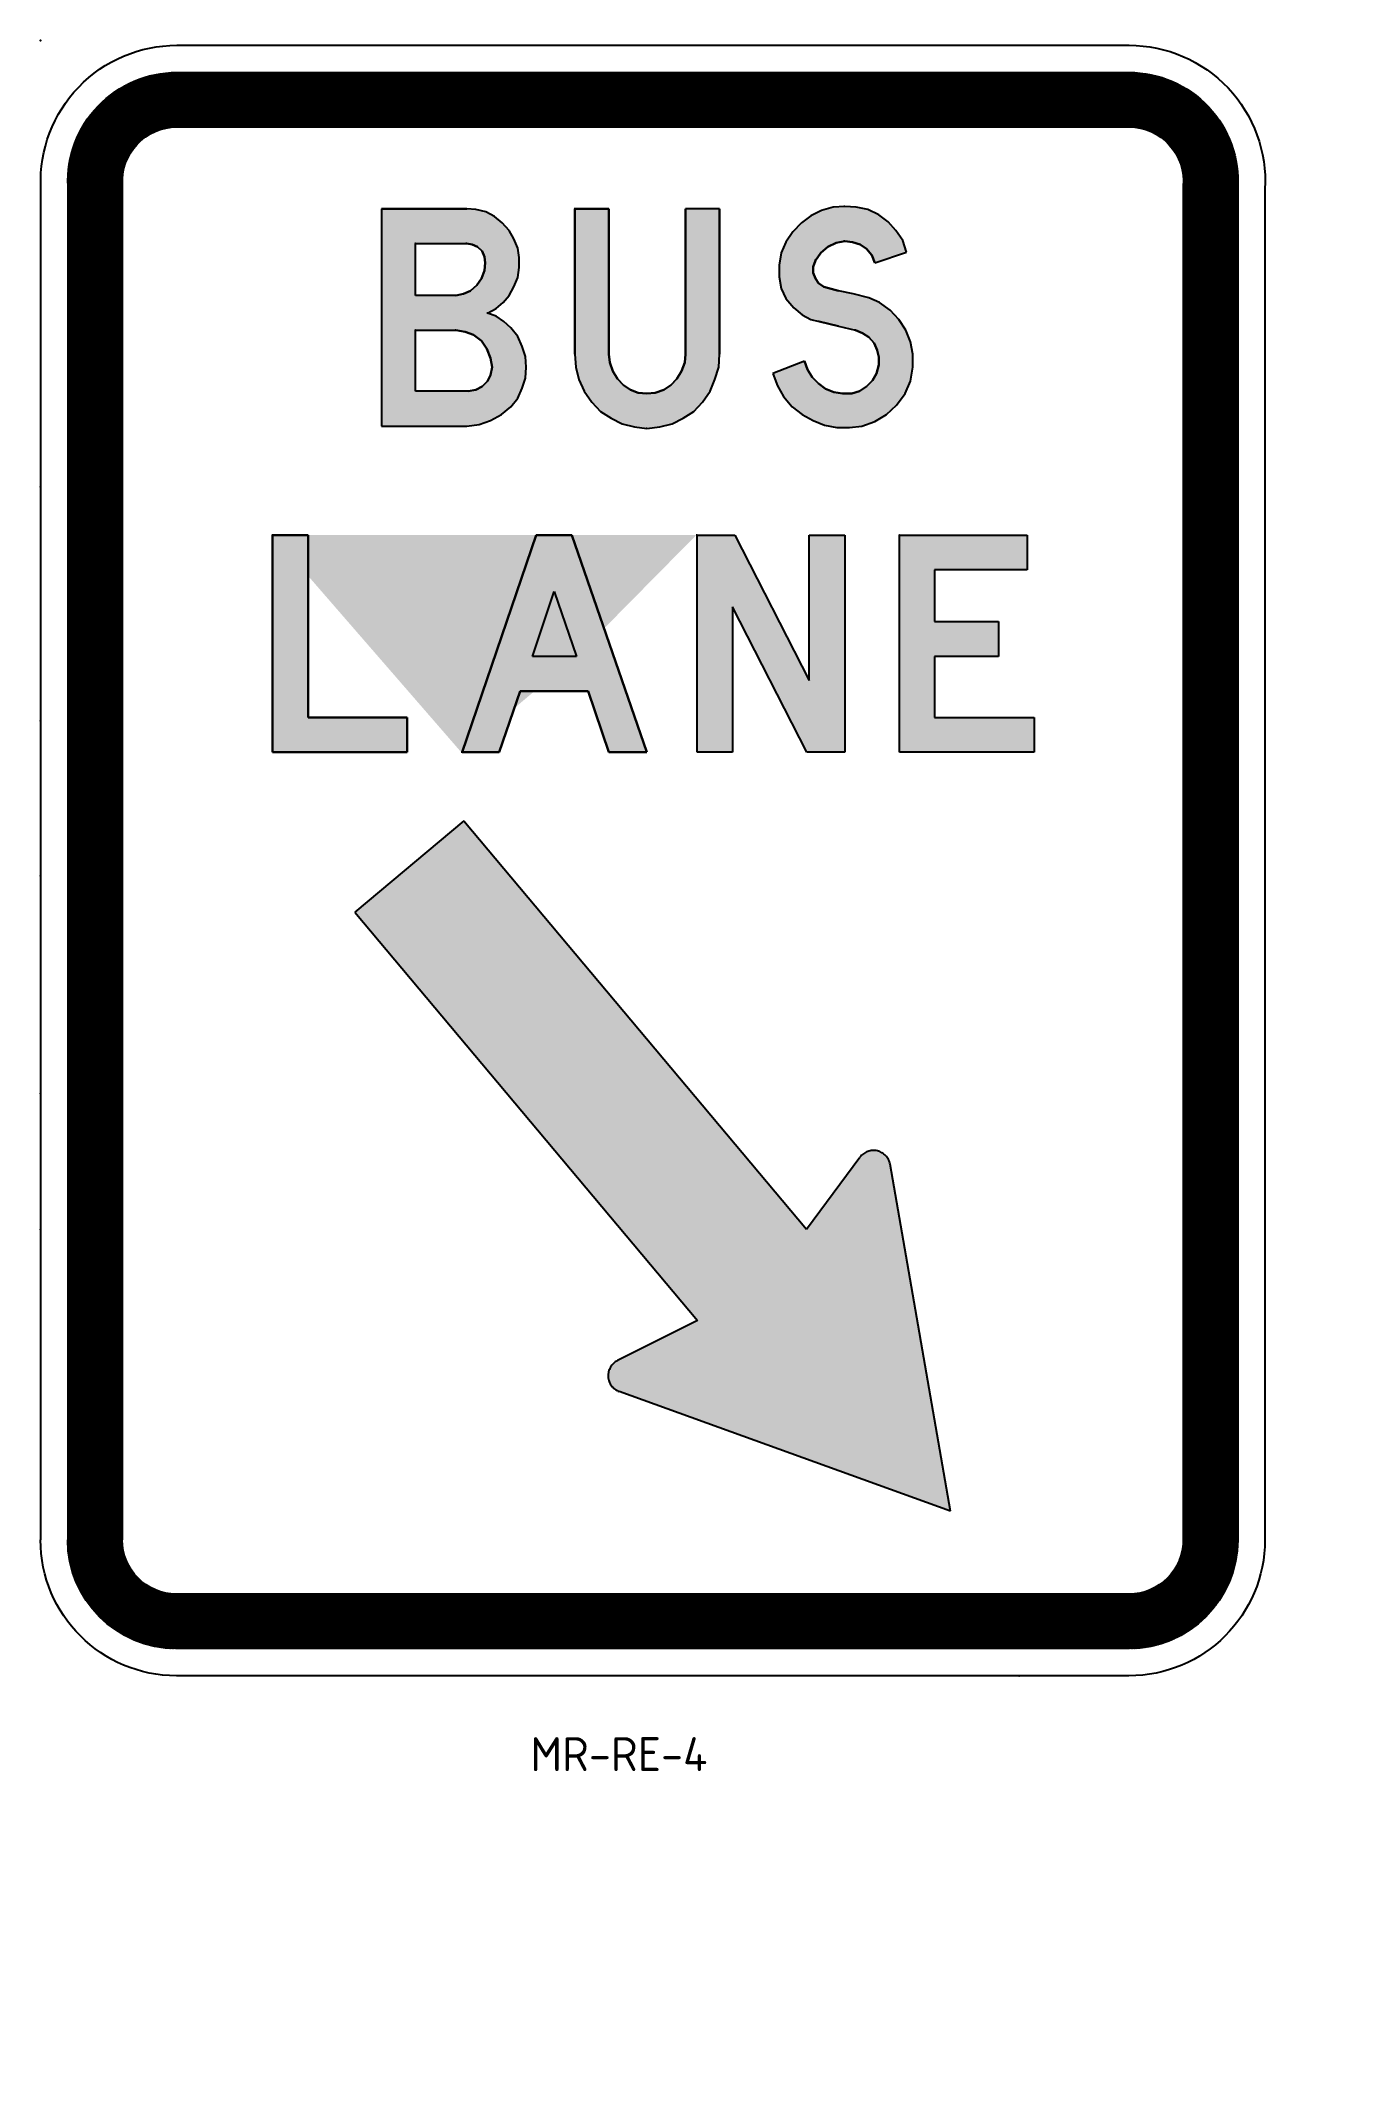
# Model space of a CAD drawing. Extents: x 195 to 291, y 103 to 251.
import ezdxf

# ---------------------------------------------------------------- set-up
doc = ezdxf.new("R2010")
doc.units = 0
doc.header["$MEASUREMENT"] = 0
doc.linetypes.add('CENTERX2', pattern=[101.60000000000001, 63.5, -12.7, 12.7, -12.7])
doc.layers.get('0').update_dxf_attribs({"linetype": 'CONTINUOUS'})
doc.layers.get('DEFPOINTS').update_dxf_attribs({"linetype": 'CONTINUOUS'})
for name, color, linetype in [('L25', 1, 'CONTINUOUS'), ('L35', 3, 'CONTINUOUS'), ('T25', 1, 'CONTINUOUS'), ('TBLK25', 1, 'CONTINUOUS')]:
    doc.layers.add(name, color=color, linetype=linetype)
doc.styles.add('ISO', font='iso3098b.shx')

msp = doc.modelspace()

# ---------------------------------------------------------------- hatches: boundary and pattern name
at = {"layer": 'L25', "linetype": 'CENTERX2'}
h = msp.add_hatch(dxfattribs=at)
h.set_pattern_fill('ANSI31', color=256, scale=0.01, style=0)
h.set_pattern_definition([(45, (48.02275036801984, 0), (-0.02245064030267288, 0.02245064030267288), [])])
edge = h.paths.add_edge_path()
edge.add_line((196.6808882123166, 141.1933934398265), (196.6808882123166, 240.6820826282636))
edge.add_arc((204.6728625340216, 241.0403373438057), 8.000000000000032, 90.00000000000023, 182.5666687587266, ccw=False)
edge.add_line((204.6728625340216, 249.0403373438057), (274.6728625340215, 249.0403373438057))
edge.add_arc((274.6728625340215, 241.0403373438057), 8, -3.706530345378326, 90, ccw=False)
edge.add_line((282.6561285872558, 240.5231689734685), (282.6561285872559, 141.1933934398265))
edge.add_arc((274.6561285872559, 141.1933934398265), 8, -90, 0, ccw=False)
edge.add_line((274.6561285872559, 133.1933934398265), (204.6561285872559, 133.1933934398265))
edge.add_arc((204.6561285872559, 141.1933934398265), 7.999999999999972, 180, 270, ccw=False)
edge.add_line((200.6808882123166, 141.1933934398265), (200.6808882123166, 240.7870765792806))
edge.add_arc((204.6728625340216, 241.0403373438057), 4.000000000000031, 90.0000000000004, 183.6301214046732, ccw=False)
edge.add_line((204.6728625340216, 245.0403373438057), (274.6728625340215, 245.0403373438058))
edge.add_arc((274.6728625340215, 241.0403373438058), 4, -5.24274032900621, 90, ccw=False)
edge.add_line((278.6561285872558, 240.6748355665853), (278.6561285872559, 141.1933934398265))
edge.add_arc((274.6561285872559, 141.1933934398265), 4, -90.0000000000008, 0, ccw=False)
edge.add_line((274.6561285872559, 137.1933934398265), (204.6561285872559, 137.1933934398265))
edge.add_arc((204.6561285872559, 141.1933934398265), 3.999999999999972, 180, 270, ccw=False)
msp.add_hatch(color=256, dxfattribs=at).paths.add_polyline_path([(214.3317934894613, 215.0426066826149), (211.7178158882151, 215.0426066826148), (211.7178158882151, 199.0746130750022), (221.605470292929, 199.0746130750022), (221.605470292929, 201.6317650762213), (214.3317934894613, 201.6317650762214)])
h = msp.add_hatch(color=256, dxfattribs=at)
h.paths.add_polyline_path([(233.7093230986994, 215.0426066826149), (231.0953454974532, 215.0426066826148), (225.6400878948524, 199.0746130750022), (228.3677166961529, 199.0746130750022), (229.9020078968843, 203.5638354771424), (234.9026606992683, 203.5638354771424), (236.4369518999997, 199.0746130750022), (239.2214063013272, 199.0746130750022)])
h.paths.add_polyline_path([(232.4023342980764, 210.8943378806372), (234.050276698862, 206.1209874783616), (233.9934510988349, 206.1209874783615), (230.8112174973178, 206.1209874783615)], flags=16)
h = msp.add_hatch(color=256, dxfattribs=at)
h.paths.add_polyline_path([(242.9150703030882, 199.0746130750022), (242.9150703030882, 215.0426066826149), (245.6995247044157, 215.0426066826149), (251.1547823070164, 204.3593938775217), (251.1547823070164, 215.0426066826149), (253.7687599082626, 215.0426066826149), (253.7687599082626, 199.0746130750022), (250.9843055069352, 199.0746130750022), (245.5290479043344, 209.7578258800954), (245.5290479043344, 199.0746130750022)])
edge = h.paths.add_edge_path()
edge.add_line((242.9150703030882, 215.0426066826149), (242.8582447030611, 215.0426066826149))
at = {"layer": 'TBLK25', "linetype": 'CENTERX2'}
h = msp.add_hatch(color=256, dxfattribs=at)
h.paths.add_polyline_path([(219.7302254920349, 223.0550162864347), (225.9810414950159, 223.0550162864348), (226.8902510954486, 223.168667486489), (227.7426350958547, 223.4527954866243), (228.538193496234, 223.907400286841), (229.220100696559, 224.4756562871119), (229.7315310968031, 225.1007378874101), (230.0724846969655, 225.8394706877621), (230.2997870970739, 226.5782034881145), (230.356612697101, 227.3737618884936), (230.299787097074, 228.1693202888731), (230.0724846969654, 228.9080530892256), (229.731531096803, 229.6467858895773), (229.2201006965595, 230.2718674898747), (228.7086702963152, 230.7264722900921), (228.1404142960446, 231.1242514902817), (227.5153326957465, 231.3515538903902), (228.1404142960443, 231.6925074905525), (228.6518446962881, 232.1471122907691), (229.106449496505, 232.6585426910132), (229.4474030966675, 233.283624291311), (229.731531096803, 233.9655314916362), (229.8451822968572, 234.7042642919886), (229.8451822968572, 235.4429970923404), (229.7315310968032, 236.1249042926655), (229.4474030966672, 236.8068114929908), (229.1064494965048, 237.431893093289), (228.5950190962611, 238.0001490935595), (228.0267630959898, 238.4547538937767), (227.4016814956924, 238.795707493939), (226.6629486953399, 238.9661842940204), (225.981041495014, 239.0230098940474), (225.9242158949879, 239.0230098940474), (219.7302254920349, 239.0230098940474)])
h.paths.add_polyline_path([(222.230551893227, 230.1013906897941), (225.1854830946355, 230.1013906897941), (225.8673902949609, 229.9877394897399), (226.4924718952589, 229.7604370896314), (227.0607278955296, 229.3058322894148), (227.4585070957195, 228.737576289144), (227.7426350958548, 228.0556690888187), (227.856286295909, 227.3737618884934), (227.7426350958548, 226.8055058882228), (227.5153326957464, 226.350901088006), (227.1175534955569, 225.9531218878165), (226.6629486953401, 225.725819487708), (226.0946926950692, 225.6121682876538), (222.230551893227, 225.6121682876538)], flags=16)
h.paths.add_polyline_path([(222.230551893227, 232.6585426910127), (222.230551893227, 236.4658578928283), (225.9810414950151, 236.4658578928283), (226.3788206952047, 236.4090322928012), (226.7765998953942, 236.2385554927199), (227.1175534955568, 235.8976018925573), (227.2880302956382, 235.4998226923678), (227.3448558956652, 235.0452178921511), (227.2880302956381, 234.4769618918801), (227.0607278955298, 233.9087058916093), (226.7197742953672, 233.3972754913653), (226.2651694951505, 232.9994962911757), (225.7537390949066, 232.7721938910674), (225.185483094636, 232.6585426910132)], flags=16)
for points in [[(236.4369518999998, 239.0230098940474), (233.9366254988077, 239.0230098940473), (233.9366254988078, 228.3397970889538), (233.9934510988348, 227.3737618884934), (234.2207534989431, 226.46455228806), (234.6185326991329, 225.6121682876539), (235.1867886994036, 224.8166098872744), (235.8118702997019, 224.1347026869492), (236.6074287000816, 223.6232722867055), (237.4029871004603, 223.2254930865161), (238.3121967008939, 222.9981906864076), (239.2214063013273, 222.8845394863535), (240.1874415017876, 222.9981906864077), (241.0966511022212, 223.2254930865159), (241.8922095026007, 223.6232722867058), (242.6877679029798, 224.1347026869495), (243.3128495032777, 224.8166098872745), (243.8811055035489, 225.612168287654), (244.2220591037114, 226.4645522880601), (244.5061871038468, 227.3737618884937), (244.5630127038739, 228.3397970889545), (244.5630127038738, 239.0230098940474), (242.0626863026818, 239.0230098940474), (242.0626863026818, 228.3397970889536), (242.0058607026548, 227.7147154886564), (241.7785583025462, 227.0896338883581), (241.4376047023839, 226.5213778880874), (240.982999902167, 226.0667730878705), (240.4715695019233, 225.725819487708), (239.8464879016252, 225.4985170875997), (239.2214063013278, 225.4416914875726), (238.5963247010293, 225.4985170875996), (238.0280687007586, 225.7258194877079), (237.5166383005143, 226.0667730878704), (237.062033500298, 226.5213778880872), (236.7210799001354, 227.0896338883581), (236.4937775000269, 227.7147154886564), (236.4369518999998, 228.3397970889546)], [(251.8366895073414, 233.5677522914466), (251.6093871072334, 233.9087058916089), (251.4389103071519, 234.3064850917987), (251.4389103071519, 234.7610898920154), (251.6093871072332, 235.2156946922323), (252.0071663074229, 235.7839506925033), (252.5185967076666, 236.2385554927199), (253.1436783079646, 236.5226834928555), (253.7687599082626, 236.6363346929095), (254.3370159085338, 236.5795090928824), (254.9052719088044, 236.4090322928012), (255.3598767090209, 236.0680786926387), (255.7576559092109, 235.6134738924219), (255.9849583093192, 235.045217892151), (258.3148079104299, 235.8407762925302), (258.0306799102945, 236.6931602929366), (257.5192495100505, 237.4318930932891), (256.9509935097798, 238.0569746935867), (256.2690863094546, 238.5684050938304), (255.473527909075, 238.9661842940204), (254.6211439086688, 239.1366610941016), (253.7687599082624, 239.1934866941286), (252.9163759078562, 239.1366610941016), (252.0639919074499, 238.9093586939931), (251.2684335070705, 238.5115794938035), (250.5865263067454, 238.0001490935597), (249.9614447064476, 237.3182418932346), (249.4500143062036, 236.5795090928824), (249.1090607060411, 235.7839506925033), (248.9385839059599, 234.8747410920698), (248.9385839059599, 234.0223570916633), (249.1090607060411, 233.1699730912569), (249.4500143062037, 232.4312402909046), (250.0182703064745, 231.7493330905795), (250.6433519067727, 231.2379026903357), (251.2684335070706, 230.8969490901733), (251.8935151073641, 230.726472290093), (253.3141551080437, 230.3855186899302), (254.5643183086419, 230.1013906897942), (255.0757487088855, 229.8740882896857), (255.5303535091025, 229.5899602895503), (255.928132709292, 229.1353554893337), (256.1554351094005, 228.6239250890897), (256.2690863094546, 228.1124946888458), (256.2690863094546, 227.5442386885748), (256.0986095093734, 226.919157088277), (255.8144815092379, 226.4077266880331), (255.3598767090211, 225.9531218878164), (254.8484463087772, 225.6121682876538), (254.2801903085064, 225.4416914875726), (254.2233647084794, 225.4416914875726), (253.5982831081811, 225.4416914875726), (252.9732015078837, 225.5553426876268), (252.3481199075854, 225.7826450877351), (251.8366895073415, 226.1804242879246), (251.3820847071249, 226.6350290881413), (251.0411311069622, 227.2032850884125), (250.8138287068539, 227.8283666887104), (248.4839791057431, 226.9191570882769), (248.8249327059055, 226.009947487844), (249.2795375061221, 225.2143890874647), (249.9046191064207, 224.4756562871116), (250.6433519067728, 223.907400286841), (251.4389103071524, 223.4527954866241), (252.2912943075583, 223.1118418864618), (253.200503907992, 222.9413650863806), (254.1097135084249, 222.9413650863805), (255.0189231088586, 223.0550162864348), (255.9849583093192, 223.3959698865974), (256.8373423097256, 223.9074002868411), (257.5760751100778, 224.5893074871662), (258.2011567103758, 225.4416914875727), (258.5989359105653, 226.350901088006), (258.7694127106466, 227.3737618884936), (258.7694127106466, 228.3397970889544), (258.5989359105654, 229.2490066893877), (258.2579823104031, 230.101390689794), (257.746551910159, 230.8969490901732), (257.1214703098611, 231.5788562904984), (256.3259119094819, 232.1471122907694), (255.5303535091028, 232.4880658909318), (254.3938415085609, 232.772193891067), (253.3141551080454, 232.9994962911762), (252.2344687075313, 233.2836242913112)]]:
    msp.add_hatch(color=256, dxfattribs=at).paths.add_polyline_path(points)
h = msp.add_hatch(color=256, dxfattribs=at)
h.paths.add_polyline_path([(257.8033775101861, 199.0746130750022), (257.8033775101861, 215.0426066826149), (267.1796015146562, 215.0426066826149), (267.1796015146562, 212.4854546813958), (260.3605295114052, 212.4854546813958), (260.3605295114052, 208.6781394795807), (265.0770543136538, 208.6781394795807), (265.0770543136538, 206.1209874783615), (260.3605295114052, 206.1209874783615), (260.3605295114052, 201.6317650762213), (267.6910319149, 201.6317650762213), (267.6910319149, 199.0746130750022)])
h.paths.add_polyline_path([(242.9150703030882, 199.0746130750022), (242.9150703030882, 215.0426066826149), (245.6995247044157, 215.0426066826149), (251.1547823070164, 204.3593938775217), (251.1547823070164, 215.0426066826149), (253.7687599082626, 215.0426066826149), (253.7687599082626, 199.0746130750022), (250.9843055069352, 199.0746130750022), (245.5290479043344, 209.7578258800954), (245.5290479043344, 199.0746130750022)])
h.paths.add_polyline_path([(232.4023342980763, 210.8943378806372), (234.0502766988619, 206.1209874783615), (230.8112174973178, 206.1209874783615)], flags=17)
h.paths.add_polyline_path([(228.3677166961528, 199.0746130750022), (225.6400878948525, 199.0746130750022), (231.0953454974532, 215.0426066826149), (233.7093230986994, 215.0426066826149), (239.2214063013272, 199.0746130750022), (236.4369518999998, 199.0746130750022), (234.9026606992683, 203.5638354771424), (229.9020078968843, 203.5638354771424)])
h.paths.add_polyline_path([(211.7178158882151, 199.0746130750022), (211.7178158882151, 215.0426066826149), (214.3317934894613, 215.0426066826149), (214.3317934894613, 201.6317650762213), (221.605470292929, 201.6317650762213), (221.605470292929, 199.0746130750022)])
h.paths.add_polyline_path([(211.7178158882151, 199.0746130750022), (211.7178158882151, 215.0426066826149), (214.3317934894613, 215.0426066826149), (214.3317934894613, 201.6317650762213), (221.605470292929, 201.6317650762213), (221.605470292929, 199.0746130750022)], flags=16)
h.paths.add_polyline_path([(211.7178158882151, 199.0746130750022), (211.7178158882151, 215.0426066826149), (214.3317934894613, 215.0426066826149), (214.3317934894613, 201.6317650762213), (221.605470292929, 201.6317650762213), (221.605470292929, 199.0746130750022)], flags=0)
edge = h.paths.add_edge_path()
edge.add_line((257.8033775101861, 215.0426066826149), (257.746551910159, 215.0426066826149))
edge.add_line((242.9150703030882, 215.0426066826149), (242.8582447030611, 215.0426066826149))
edge.add_line((234.0502766988619, 206.1209874783615), (233.9934510988349, 206.1209874783615))
edge.add_line((225.6400878948525, 199.0746130750022), (225.5832622948254, 199.0746130750022))
edge.add_line((211.7178158882151, 215.0426066826149), (211.660990288188, 215.0426066826149))
h.paths.add_polyline_path([(236.7933882123166, 115.2273591883213), (242.5683882123166, 115.2273591883213), (242.5683882123166, 111.4773591883213), (236.7933882123166, 111.4773591883213)], flags=9)
h = msp.add_hatch(color=256, dxfattribs=at)
edge = h.paths.add_edge_path()
edge.add_arc((255.8818037667431, 168.5745545467346), 1.2375, 9.881502570291179, 143.4310017378323)
edge.add_line((254.887918060748, 169.3118451633969), (250.9629990830038, 164.0209588005294))
edge.add_line((250.9629990830038, 164.0209588005294), (225.7737738443133, 194.0403373438057))
edge.add_line((225.7737738443133, 194.0403373438057), (217.768606232773, 187.3232106134882))
edge.add_line((217.768606232773, 187.3232106134882), (242.9578314714635, 157.303832070212))
edge.add_line((242.9578314714635, 157.303832070212), (237.0657677423216, 154.3572997866009))
edge.add_arc((237.6192697678965, 153.2504837415038), 1.2375, 116.5689439964689, 250.1184431640101)
edge.add_line((237.1984246542191, 152.0867416565495), (261.5436509417387, 143.2827552261055))
edge.add_line((261.5436509417387, 143.2827552261055), (257.1009451827211, 168.7869232305076))
h.paths.add_polyline_path([(236.400560823489, 106.3526078163631), (241.6502606476971, 106.2964673166404), (241.6101602907523, 102.5466817279203), (236.3604604665442, 102.602822227643)], flags=9)

# ---------------------------------------------------------------- linework, layer by layer
at = {"color": 1}
for p, q in [((219.7302254920349, 239.0230098940474), (225.981041495015, 239.0230098940474)), ((219.7302254920349, 239.0230098940474), (219.7302254920349, 223.0550162864347)), ((225.981041495015, 239.0230098940474), (225.9242158949879, 239.0230098940474)), ((225.981041495015, 239.0230098940474), (225.9242158949879, 239.0230098940474)), ((226.6629486953401, 238.9661842940203), (225.981041495015, 239.0230098940474)), ((227.4016814956923, 238.795707493939), (226.6629486953401, 238.9661842940203)), ((228.0267630959903, 238.4547538937765), (227.4016814956923, 238.795707493939)), ((228.5950190962612, 238.0001490935597), (228.0267630959903, 238.4547538937765)), ((233.9366254988078, 239.0230098940474), (233.8797998987807, 239.0230098940474)), ((233.9366254988078, 239.0230098940474), (236.4369518999998, 239.0230098940474)), ((233.9366254988078, 228.3397970889542), (233.9366254988078, 239.0230098940474)), ((236.4369518999998, 239.0230098940474), (236.4369518999998, 228.3397970889542)), ((242.0626863026818, 228.3397970889542), (242.0626863026818, 239.0230098940474)), ((244.5630127038738, 239.0230098940474), (244.5630127038738, 228.3397970889542)), ((251.2684335070706, 238.5115794938036), (250.5865263067455, 238.0001490935597)), ((252.0639919074499, 238.9093586939932), (251.2684335070706, 238.5115794938036)), ((252.9163759078563, 239.1366610941016), (252.0639919074499, 238.9093586939932)), ((253.7687599082626, 239.1934866941287), (252.9163759078563, 239.1366610941016)), ((253.7687599082626, 239.1934866941287), (253.7119343082355, 239.1934866941287)), ((254.621143908669, 239.1366610941016), (253.7687599082626, 239.1934866941287)), ((255.4735279090754, 238.9661842940203), (254.621143908669, 239.1366610941016)), ((256.2690863094546, 238.5684050938306), (255.4735279090754, 238.9661842940203)), ((256.9509935097797, 238.0569746935868), (256.2690863094546, 238.5684050938306)), ((229.106449496505, 237.4318930932888), (228.5950190962612, 238.0001490935597)), ((229.106449496505, 237.4318930932888), (229.0496238964779, 237.4318930932888)), ((229.4474030966676, 236.8068114929908), (229.106449496505, 237.4318930932888)), ((229.731531096803, 236.1249042926657), (229.4474030966676, 236.8068114929908)), ((249.9614447064475, 237.3182418932346), (249.4500143062037, 236.5795090928825)), ((250.5865263067455, 238.0001490935597), (249.9614447064475, 237.3182418932346)), ((257.5192495100507, 237.4318930932888), (256.9509935097797, 238.0569746935868)), ((258.0306799102945, 236.6931602929367), (257.5192495100507, 237.4318930932888)), ((258.3148079104299, 235.8407762925303), (258.0306799102945, 236.6931602929367)), ((222.230551893227, 236.4658578928283), (222.1737262931999, 236.4658578928283)), ((222.230551893227, 236.4658578928283), (225.981041495015, 236.4658578928283)), ((222.230551893227, 232.6585426910132), (222.230551893227, 236.4658578928283)), ((225.981041495015, 236.4658578928283), (225.9242158949879, 236.4658578928283)), ((225.981041495015, 236.4658578928283), (225.9242158949879, 236.4658578928283)), ((226.3788206952046, 236.4090322928012), (225.981041495015, 236.4658578928283)), ((226.7765998953943, 236.2385554927199), (226.3788206952046, 236.4090322928012)), ((227.1175534955568, 235.8976018925574), (226.7765998953943, 236.2385554927199)), ((227.2880302956381, 235.4998226923677), (227.1175534955568, 235.8976018925574)), ((227.3448558956652, 235.045217892151), (227.2880302956381, 235.4998226923677)), ((229.8451822968572, 235.4429970923406), (229.731531096803, 236.1249042926657)), ((229.8451822968572, 234.7042642919885), (229.8451822968572, 235.4429970923406)), ((249.1090607060411, 235.7839506925032), (248.9385839059599, 234.8747410920697)), ((249.4500143062037, 236.5795090928825), (249.1090607060411, 235.7839506925032)), ((251.6093871072331, 235.2156946922323), (251.4389103071519, 234.7610898920155)), ((251.6093871072331, 235.2156946922323), (251.5525615072061, 235.2156946922323)), ((252.0071663074228, 235.7839506925032), (251.6093871072331, 235.2156946922323)), ((252.5185967076666, 236.2385554927199), (252.0071663074228, 235.7839506925032)), ((253.1436783079646, 236.5226834928554), (252.5185967076666, 236.2385554927199)), ((253.7687599082626, 236.6363346929095), (253.1436783079646, 236.5226834928554)), ((253.7687599082626, 236.6363346929095), (253.7119343082355, 236.6363346929095)), ((254.3370159085335, 236.5795090928825), (253.7687599082626, 236.6363346929095)), ((254.9052719088045, 236.4090322928012), (254.3370159085335, 236.5795090928825)), ((255.3598767090212, 236.0680786926386), (254.9052719088045, 236.4090322928012)), ((255.7576559092108, 235.6134738924219), (255.3598767090212, 236.0680786926386)), ((255.9849583093192, 235.045217892151), (255.7576559092108, 235.6134738924219)), ((255.9849583093192, 235.045217892151), (258.3148079104299, 235.8407762925303)), ((226.7197742953672, 233.3972754913653), (227.0607278955297, 233.9087058916092)), ((227.0607278955297, 233.9087058916092), (227.2880302956381, 234.4769618918801)), ((227.2880302956381, 234.4769618918801), (227.3448558956652, 235.045217892151)), ((227.3448558956652, 235.045217892151), (227.2880302956381, 235.045217892151)), ((229.4474030966676, 233.2836242913112), (229.731531096803, 233.9655314916363)), ((229.731531096803, 233.9655314916363), (229.8451822968572, 234.7042642919885)), ((248.9385839059599, 234.8747410920697), (248.9385839059599, 234.0223570916634)), ((248.9385839059599, 234.0223570916634), (249.1090607060411, 233.169973091257)), ((251.4389103071519, 234.7610898920155), (251.4389103071519, 234.3064850917988)), ((251.4389103071519, 234.3064850917988), (251.6093871072331, 233.9087058916092)), ((251.6093871072331, 233.9087058916092), (251.8366895073415, 233.5677522914466)), ((225.1854830946357, 232.6585426910132), (222.230551893227, 232.6585426910132)), ((225.1854830946357, 232.6585426910132), (225.7537390949066, 232.7721938910674)), ((225.7537390949066, 232.7721938910674), (226.2651694951505, 232.9994962911757)), ((226.2651694951505, 232.9994962911757), (226.7197742953672, 233.3972754913653)), ((228.6518446962883, 232.1471122907693), (229.106449496505, 232.6585426910132)), ((229.106449496505, 232.6585426910132), (229.0496238964779, 232.6585426910132)), ((229.106449496505, 232.6585426910132), (229.4474030966676, 233.2836242913112)), ((249.1090607060411, 233.169973091257), (249.4500143062037, 232.4312402909048)), ((249.4500143062037, 232.4312402909048), (250.0182703064746, 231.7493330905797)), ((251.8366895073415, 233.5677522914466), (252.2344687075312, 233.2836242913112)), ((252.2344687075312, 233.2836242913112), (252.1776431075041, 233.2836242913112)), ((252.2344687075312, 233.2836242913112), (253.3141551080459, 232.9994962911757)), ((253.3141551080459, 232.9994962911757), (253.2573295080188, 232.9994962911757)), ((253.3141551080459, 232.9994962911757), (253.2573295080188, 232.9994962911757)), ((254.3938415085606, 232.7721938910674), (253.3141551080459, 232.9994962911757)), ((255.5303535091024, 232.4880658909319), (254.3938415085606, 232.7721938910674)), ((256.3259119094818, 232.1471122907693), (255.5303535091024, 232.4880658909319)), ((227.5153326957465, 231.3515538903901), (227.4585070957194, 231.3515538903901)), ((227.5153326957465, 231.3515538903901), (228.1404142960445, 231.6925074905526)), ((228.1404142960445, 231.1242514902817), (227.5153326957465, 231.3515538903901)), ((228.1404142960445, 231.6925074905526), (228.6518446962883, 232.1471122907693)), ((228.7086702963154, 230.7264722900921), (228.1404142960445, 231.1242514902817)), ((229.2201006965592, 230.2718674898753), (228.7086702963154, 230.7264722900921)), ((250.0182703064746, 231.7493330905797), (250.6433519067726, 231.2379026903359)), ((250.6433519067726, 231.2379026903359), (251.2684335070706, 230.8969490901733)), ((251.2684335070706, 230.8969490901733), (251.8935151073686, 230.7264722900921)), ((251.8935151073686, 230.7264722900921), (251.8366895073415, 230.7264722900921)), ((251.8935151073686, 230.7264722900921), (251.8366895073415, 230.7264722900921)), ((253.3141551080459, 230.3855186899295), (251.8935151073686, 230.7264722900921)), ((257.121470309861, 231.5788562904984), (256.3259119094818, 232.1471122907693)), ((257.746551910159, 230.8969490901733), (257.121470309861, 231.5788562904984)), ((258.2579823104028, 230.1013906897941), (257.746551910159, 230.8969490901733)), ((222.230551893227, 230.1013906897941), (222.1737262931999, 230.1013906897941)), ((222.230551893227, 230.1013906897941), (225.1854830946357, 230.1013906897941)), ((222.230551893227, 225.6121682876538), (222.230551893227, 230.1013906897941)), ((225.1854830946357, 230.1013906897941), (225.1286574946086, 230.1013906897941)), ((225.1854830946357, 230.1013906897941), (225.1286574946086, 230.1013906897941)), ((225.8673902949608, 229.9877394897399), (225.1854830946357, 230.1013906897941)), ((226.4924718952588, 229.7604370896315), (225.8673902949608, 229.9877394897399)), ((227.0607278955297, 229.3058322894148), (226.4924718952588, 229.7604370896315)), ((227.4585070957194, 228.7375762891439), (227.0607278955297, 229.3058322894148)), ((229.731531096803, 229.6467858895773), (229.2201006965592, 230.2718674898753)), ((230.0724846969656, 228.9080530892251), (229.731531096803, 229.6467858895773)), ((253.3141551080459, 230.3855186899295), (254.5643183086419, 230.1013906897941)), ((254.5643183086419, 230.1013906897941), (254.5074927086148, 230.1013906897941)), ((254.5643183086419, 230.1013906897941), (254.5074927086148, 230.1013906897941)), ((255.0757487088857, 229.8740882896857), (254.5643183086419, 230.1013906897941)), ((255.5303535091024, 229.5899602895502), (255.0757487088857, 229.8740882896857)), ((255.9281327092921, 229.1353554893335), (255.5303535091024, 229.5899602895502)), ((258.5989359105654, 229.2490066893877), (258.2579823104028, 230.1013906897941)), ((258.7694127106466, 228.3397970889542), (258.5989359105654, 229.2490066893877)), ((227.7426350958548, 228.0556690888188), (227.4585070957194, 228.7375762891439)), ((227.856286295909, 227.3737618884937), (227.7426350958548, 228.0556690888188)), ((230.2997870970739, 228.169320288873), (230.0724846969656, 228.9080530892251)), ((230.356612697101, 227.3737618884937), (230.2997870970739, 228.169320288873)), ((233.9366254988078, 228.3397970889542), (233.9934510988349, 227.3737618884937)), ((236.4369518999998, 228.3397970889542), (236.4937775000269, 227.7147154886562)), ((242.0058607026547, 227.7147154886562), (242.0626863026818, 228.3397970889542)), ((244.5630127038738, 228.3397970889542), (244.5061871038467, 228.3397970889542)), ((244.5061871038467, 227.3737618884937), (244.5630127038738, 228.3397970889542)), ((244.5630127038738, 228.3397970889542), (244.5061871038467, 228.3397970889542)), ((250.8138287068539, 227.8283666887104), (248.4839791057431, 226.919157088277)), ((250.8138287068539, 227.8283666887104), (251.0411311069622, 227.2032850884124)), ((256.1554351094005, 228.6239250890897), (255.9281327092921, 229.1353554893335)), ((256.2690863094546, 228.1124946888459), (256.1554351094005, 228.6239250890897)), ((256.2690863094546, 227.5442386885749), (256.2690863094546, 228.1124946888459)), ((258.7694127106466, 227.3737618884937), (258.7694127106466, 228.3397970889542)), ((227.1175534955568, 225.9531218878164), (227.5153326957465, 226.350901088006)), ((227.5153326957465, 226.350901088006), (227.7426350958548, 226.8055058882228)), ((227.7426350958548, 226.8055058882228), (227.856286295909, 227.3737618884937)), ((227.856286295909, 227.3737618884937), (227.7994606958819, 227.3737618884937)), ((230.0724846969656, 225.8394706877622), (230.2997870970739, 226.5782034881144)), ((230.2997870970739, 226.5782034881144), (230.356612697101, 227.3737618884937)), ((233.9934510988349, 227.3737618884937), (234.2207534989432, 226.4645522880602)), ((234.2207534989432, 226.4645522880602), (234.6185326991329, 225.6121682876538)), ((236.4937775000269, 227.7147154886562), (236.7210799001352, 227.0896338883582)), ((236.7210799001352, 227.0896338883582), (237.0620335002978, 226.5213778880873)), ((237.0620335002978, 226.5213778880873), (237.5166383005145, 226.0667730878706)), ((240.9829999021671, 226.0667730878706), (241.4376047023838, 226.5213778880873)), ((241.4376047023838, 226.5213778880873), (241.7785583025464, 227.0896338883582)), ((241.7785583025464, 227.0896338883582), (242.0058607026547, 227.7147154886562)), ((243.8811055035487, 225.6121682876538), (244.2220591037113, 226.4645522880602)), ((244.2220591037113, 226.4645522880602), (244.5061871038467, 227.3737618884937)), ((248.4839791057431, 226.919157088277), (248.8249327059057, 226.0099474878435)), ((251.0411311069622, 227.2032850884124), (251.3820847071248, 226.6350290881415)), ((251.3820847071248, 226.6350290881415), (251.8366895073415, 226.1804242879248)), ((255.3598767090212, 225.9531218878164), (255.8144815092379, 226.4077266880331)), ((255.8144815092379, 226.4077266880331), (256.0986095093734, 226.919157088277)), ((256.0986095093734, 226.919157088277), (256.2690863094546, 227.5442386885749)), ((256.2690863094546, 227.5442386885749), (256.2122607094275, 227.5442386885749)), ((258.2011567103758, 225.4416914875726), (258.5989359105654, 226.350901088006)), ((258.5989359105654, 226.350901088006), (258.7694127106466, 227.3737618884937)), ((226.0946926950692, 225.6121682876538), (222.230551893227, 225.6121682876538)), ((226.0946926950692, 225.6121682876538), (226.6629486953401, 225.725819487708)), ((226.6629486953401, 225.725819487708), (227.1175534955568, 225.9531218878164)), ((229.2201006965592, 224.475656287112), (229.731531096803, 225.10073788741)), ((229.731531096803, 225.10073788741), (230.0724846969656, 225.8394706877622)), ((234.6185326991329, 225.6121682876538), (235.1867886994038, 224.8166098872746)), ((235.1867886994038, 224.8166098872746), (235.8118702997018, 224.1347026869495)), ((237.5166383005145, 226.0667730878706), (238.0280687007584, 225.725819487708)), ((238.0280687007584, 225.725819487708), (238.5963247010293, 225.4985170875997)), ((238.5963247010293, 225.4985170875997), (239.2214063013272, 225.4416914875726)), ((239.2214063013272, 225.4416914875726), (239.8464879016253, 225.4985170875997)), ((239.8464879016253, 225.4985170875997), (240.4715695019233, 225.725819487708)), ((240.4715695019233, 225.725819487708), (240.9829999021671, 226.0667730878706)), ((242.6877679029798, 224.1347026869495), (243.3128495032778, 224.8166098872746)), ((243.3128495032778, 224.8166098872746), (243.8811055035487, 225.6121682876538)), ((248.8249327059057, 226.0099474878435), (249.2795375061224, 225.2143890874642)), ((249.2795375061224, 225.2143890874642), (249.9046191064204, 224.475656287112)), ((251.8366895073415, 226.1804242879248), (252.3481199075853, 225.7826450877351)), ((252.3481199075853, 225.7826450877351), (252.9732015078833, 225.5553426876268)), ((252.9732015078833, 225.5553426876268), (253.5982831081814, 225.4416914875726)), ((253.5982831081814, 225.4416914875726), (254.2801903085065, 225.4416914875726)), ((254.2801903085065, 225.4416914875726), (254.2233647084794, 225.4416914875726)), ((254.2801903085065, 225.4416914875726), (254.8484463087773, 225.6121682876538)), ((254.8484463087773, 225.6121682876538), (255.3598767090212, 225.9531218878164)), ((257.5760751100777, 224.5893074871662), (258.2011567103758, 225.4416914875726)), ((226.8902510954485, 223.1686674864889), (227.7426350958548, 223.4527954866244)), ((227.7426350958548, 223.4527954866244), (228.5381934962341, 223.9074002868411)), ((228.5381934962341, 223.9074002868411), (229.2201006965592, 224.475656287112)), ((235.8118702997018, 224.1347026869495), (236.6074287000811, 223.6232722867057)), ((236.6074287000811, 223.6232722867057), (237.4029871004603, 223.225493086516)), ((241.0966511022213, 223.225493086516), (241.8922095026006, 223.6232722867057)), ((241.8922095026006, 223.6232722867057), (242.6877679029798, 224.1347026869495)), ((249.9046191064204, 224.475656287112), (250.6433519067726, 223.9074002868411)), ((250.6433519067726, 223.9074002868411), (251.4389103071519, 223.4527954866244)), ((251.4389103071519, 223.4527954866244), (252.2912943075582, 223.1118418864618)), ((255.0189231088586, 223.0550162864347), (255.9849583093192, 223.3959698865973)), ((255.9849583093192, 223.3959698865973), (256.8373423097256, 223.9074002868411)), ((256.8373423097256, 223.9074002868411), (257.5760751100777, 224.5893074871662)), ((219.7302254920349, 223.0550162864347), (225.981041495015, 223.0550162864347)), ((225.981041495015, 223.0550162864347), (226.8902510954485, 223.1686674864889)), ((237.4029871004603, 223.225493086516), (238.3121967008938, 222.9981906864077)), ((238.3121967008938, 222.9981906864077), (239.2214063013272, 222.8845394863535)), ((239.2214063013272, 222.8845394863535), (239.1645807013002, 222.8845394863535)), ((239.2214063013272, 222.8845394863535), (240.1874415017878, 222.9981906864077)), ((240.1874415017878, 222.9981906864077), (241.0966511022213, 223.225493086516)), ((252.2912943075582, 223.1118418864618), (253.2005039079917, 222.9413650863806)), ((253.2005039079917, 222.9413650863806), (254.1097135084252, 222.9413650863806)), ((254.1097135084252, 222.9413650863806), (255.0189231088586, 223.0550162864347)), ((211.7178158882151, 215.0426066826149), (211.660990288188, 215.0426066826149)), ((211.7178158882151, 215.0426066826149), (214.3317934894613, 215.0426066826149)), ((211.7178158882151, 199.0746130750022), (211.7178158882151, 215.0426066826149)), ((214.3317934894613, 215.0426066826149), (214.3317934894613, 201.6317650762213)), ((225.6400878948525, 199.0746130750022), (231.0953454974532, 215.0426066826149)), ((231.0953454974532, 215.0426066826149), (233.7093230986994, 215.0426066826149)), ((233.7093230986994, 215.0426066826149), (239.2214063013272, 199.0746130750022)), ((242.9150703030882, 215.0426066826149), (242.8582447030611, 215.0426066826149)), ((242.9150703030882, 215.0426066826149), (245.6995247044157, 215.0426066826149)), ((242.9150703030882, 199.0746130750022), (242.9150703030882, 215.0426066826149)), ((245.6995247044157, 215.0426066826149), (251.1547823070164, 204.3593938775217)), ((251.1547823070164, 204.3593938775217), (251.1547823070164, 215.0426066826149)), ((251.1547823070164, 215.0426066826149), (253.7687599082626, 215.0426066826149)), ((253.7687599082626, 215.0426066826149), (253.7687599082626, 199.0746130750022)), ((257.8033775101861, 215.0426066826149), (257.746551910159, 215.0426066826149)), ((257.8033775101861, 215.0426066826149), (267.1796015146562, 215.0426066826149)), ((257.8033775101861, 199.0746130750022), (257.8033775101861, 215.0426066826149)), ((267.1796015146562, 215.0426066826149), (267.1796015146562, 212.4854546813958)), ((267.1796015146562, 212.4854546813958), (260.3605295114052, 212.4854546813958)), ((260.3605295114052, 212.4854546813958), (260.3605295114052, 208.6781394795807)), ((230.8112174973178, 206.1209874783615), (232.4023342980763, 210.8943378806372)), ((232.4023342980763, 210.8943378806372), (234.0502766988619, 206.1209874783615)), ((250.9843055069352, 199.0746130750022), (245.5290479043344, 209.7578258800954)), ((245.5290479043344, 209.7578258800954), (245.5290479043344, 199.0746130750022)), ((260.3605295114052, 208.6781394795807), (265.0770543136538, 208.6781394795807)), ((265.0770543136538, 208.6781394795807), (265.0770543136538, 206.1209874783615)), ((234.0502766988619, 206.1209874783615), (230.8112174973178, 206.1209874783615)), ((234.0502766988619, 206.1209874783615), (233.9934510988349, 206.1209874783615)), ((265.0770543136538, 206.1209874783615), (260.3605295114052, 206.1209874783615)), ((260.3605295114052, 206.1209874783615), (260.3605295114052, 201.6317650762213)), ((229.9020078968843, 203.5638354771424), (228.3677166961528, 199.0746130750022)), ((234.9026606992683, 203.5638354771424), (229.9020078968843, 203.5638354771424)), ((236.4369518999998, 199.0746130750022), (234.9026606992683, 203.5638354771424)), ((214.3317934894613, 201.6317650762213), (221.605470292929, 201.6317650762213)), ((221.605470292929, 201.6317650762213), (221.605470292929, 199.0746130750022)), ((260.3605295114052, 201.6317650762213), (267.6910319149, 201.6317650762213)), ((267.6910319149, 201.6317650762213), (267.6910319149, 199.0746130750022)), ((221.605470292929, 199.0746130750022), (211.7178158882151, 199.0746130750022)), ((225.6400878948525, 199.0746130750022), (225.5832622948254, 199.0746130750022)), ((228.3677166961528, 199.0746130750022), (225.6400878948525, 199.0746130750022)), ((239.2214063013272, 199.0746130750022), (236.4369518999998, 199.0746130750022)), ((245.5290479043344, 199.0746130750022), (242.9150703030882, 199.0746130750022)), ((253.7687599082626, 199.0746130750022), (250.9843055069352, 199.0746130750022)), ((267.6910319149, 199.0746130750022), (257.8033775101861, 199.0746130750022))]:
    msp.add_line(p, q, dxfattribs=at)
at = {"layer": 'DEFPOINTS', "color": 0, "linetype": 'ByBlock'}
for p in [(194.6561285872559, 251.3933934398265), (291.1662469635821, 143.1933934398265), (291.1662469635821, 131.1933934398265)]:
    msp.add_point(p, dxfattribs=at)
at = {"layer": 'L25', "linetype": 'CENTERX2'}
for points in [[(214.3317934894613, 215.0426066826149), (211.7178158882151, 215.0426066826148), (211.7178158882151, 199.0746130750022), (221.605470292929, 199.0746130750022), (221.605470292929, 201.6317650762213), (214.3317934894613, 201.6317650762214)], [(233.7093230986994, 215.0426066826149), (231.0953454974532, 215.0426066826148), (225.6400878948524, 199.0746130750022), (228.3677166961529, 199.0746130750022), (229.9020078968843, 203.5638354771424), (234.9026606992683, 203.5638354771424), (236.4369518999997, 199.0746130750022), (239.2214063013272, 199.0746130750022)], [(232.4023342980764, 210.8943378806372), (234.050276698862, 206.1209874783616), (233.9934510988349, 206.1209874783615), (230.8112174973178, 206.1209874783615)]]:
    msp.add_lwpolyline(points, close=True, dxfattribs=at)
at = {"layer": 'L25', "color": 1, "linetype": 'ByBlock'}
for p in [(194.6561285872559, 251.3933934398265), (194.6561285872559, 251.3933934398265), (259.3728625340215, 247.9219162447864), (259.3728625340214, 247.9219162447863), (194.6561285872559, 218.5933934398265), (194.6561285872559, 201.3933934398265), (194.6561285872559, 201.3933934398265), (194.6561285872559, 189.9933934398265), (194.6561285872559, 189.9933934398265), (194.6561285872559, 173.9933934398265), (194.6561285872559, 173.9933934398265), (194.6561285872559, 163.9933934398265), (194.6561285872559, 163.9933934398265), (266.5855604054377, 131.1933934398265), (266.5855604054377, 131.1933934398265)]:
    msp.add_point(p, dxfattribs=at)
at = {"layer": 'L35'}
for points in [[(194.6808882123166, 141.1933934398265), (194.6808882123166, 240.6397762942905, -0.4259981525666144), (204.6728625340216, 251.0403373438057), (274.6728625340215, 251.0403373438057, -0.4312635663124585), (284.6561285872558, 240.4620649941815), (284.6561285872559, 141.1933934398265, -0.414213562373095), (274.6561285872559, 131.1933934398265), (204.6561285872559, 131.1933934398265, -0.414213562373095), (194.6561285872559, 141.1933934398265)], [(196.6808882123166, 141.1933934398265), (196.6808882123166, 240.6820826282636, -0.427395949775959), (204.6728625340216, 249.0403373438057), (274.6728625340215, 249.0403373438057, -0.433290624284294), (282.6561285872558, 240.5231689734685), (282.6561285872559, 141.1933934398265, -0.4142135623730951), (274.6561285872559, 133.1933934398265), (204.6561285872559, 133.1933934398265, -0.414213562373095), (196.6561285872559, 141.1933934398265, -0.414213562373095)], [(200.6808882123166, 141.1933934398265), (200.6808882123166, 240.7870765792806, -0.4328946923779686), (204.6728625340216, 245.0403373438057), (274.6728625340215, 245.0403373438058, -0.4412753374314387), (278.6561285872558, 240.6748355665853), (278.6561285872559, 141.1933934398265, -0.4142135623730971), (274.6561285872559, 137.1933934398265), (204.6561285872559, 137.1933934398265, -0.414213562373095), (200.6561285872559, 141.1933934398265, -0.414213562373095)]]:
    msp.add_lwpolyline(points, format="xyb", dxfattribs=at)
at = {"layer": 'T25', "linetype": 'CENTERX2'}
for p, q in [((225.7737738443133, 194.0403373438057), (217.768606232773, 187.3232106134882)), ((225.7737738443133, 194.0403373438057), (250.9629990830038, 164.0209588005294)), ((217.768606232773, 187.3232106134882), (242.9578314714635, 157.303832070212)), ((250.9629990830038, 164.0209588005294), (254.887918060748, 169.3118451633969)), ((261.5436509417387, 143.2827552261055), (257.1009451827211, 168.7869232305076)), ((242.9578314714635, 157.303832070212), (237.0657677423216, 154.3572997866009)), ((261.5436509417387, 143.2827552261055), (237.1984246542191, 152.0867416565495))]:
    msp.add_line(p, q, dxfattribs=at)
for centre, start, end in [((255.8818037667431, 168.5745545467346), 9.881502570291179, 143.4310017378323), ((237.6192697678965, 153.2504837415038), 116.5689439964689, 250.1184431640101)]:
    msp.add_arc(centre, 1.2375, start, end, dxfattribs=at)
at = {"layer": 'TBLK25', "linetype": 'CENTERX2'}
for points in [[(227.5153326957465, 231.3515538903901), (228.1404142960444, 231.6925074905525), (228.6518446962882, 232.1471122907693), (229.106449496505, 232.6585426910132), (229.4474030966676, 233.2836242913112), (229.731531096803, 233.9655314916362), (229.8451822968572, 234.7042642919884), (229.8451822968572, 235.4429970923404), (229.7315310968031, 236.1249042926658), (229.4474030966677, 236.8068114929905), (229.106449496505, 237.4318930932889), (228.5950190962612, 238.0001490935595), (228.02676309599, 238.4547538937767), (227.4016814956924, 238.7957074939389), (226.6629486953401, 238.9661842940204), (225.9810414950147, 239.0230098940474), (225.9242158949879, 239.0230098940474), (219.7302254920349, 239.0230098940474), (219.7302254920349, 223.0550162864347), (225.9810414950154, 223.0550162864347), (226.8902510954486, 223.1686674864889), (227.7426350958548, 223.4527954866244), (228.538193496234, 223.907400286841), (229.2201006965591, 224.475656287112), (229.7315310968031, 225.1007378874101), (230.0724846969656, 225.8394706877623), (230.2997870970739, 226.5782034881145), (230.356612697101, 227.3737618884938), (230.299787097074, 228.1693202888731), (230.0724846969655, 228.9080530892254), (229.7315310968031, 229.6467858895773), (229.2201006965593, 230.2718674898751), (228.7086702963154, 230.7264722900922), (228.1404142960445, 231.1242514902817)], [(236.4369518999998, 239.0230098940474), (233.9366254988078, 239.0230098940474), (233.9366254988078, 228.3397970889542), (233.9934510988348, 227.3737618884936), (234.2207534989432, 226.4645522880602), (234.6185326991328, 225.6121682876539), (235.1867886994035, 224.8166098872748), (235.811870299702, 224.1347026869493), (236.6074287000816, 223.6232722867053), (237.4029871004605, 223.225493086516), (238.3121967008939, 222.9981906864076), (239.2214063013272, 222.8845394863535), (240.1874415017876, 222.9981906864077), (241.0966511022213, 223.225493086516), (241.8922095026007, 223.6232722867057), (242.6877679029798, 224.1347026869495), (243.3128495032778, 224.8166098872745), (243.8811055035488, 225.6121682876539), (244.2220591037112, 226.46455228806), (244.5061871038468, 227.3737618884937), (244.5630127038739, 228.3397970889547), (244.5630127038738, 239.0230098940474), (242.0626863026818, 239.0230098940474), (242.0626863026818, 228.3397970889542), (242.0058607026547, 227.7147154886562), (241.7785583025463, 227.0896338883582), (241.4376047023839, 226.5213778880874), (240.982999902167, 226.0667730878705), (240.4715695019233, 225.7258194877081), (239.8464879016252, 225.4985170875997), (239.2214063013275, 225.4416914875725), (238.5963247010293, 225.4985170875997), (238.0280687007582, 225.725819487708), (237.5166383005142, 226.0667730878706), (237.062033500298, 226.5213778880872), (236.7210799001353, 227.0896338883581), (236.4937775000269, 227.7147154886563), (236.4369518999998, 228.3397970889544)], [(254.3938415085601, 232.7721938910673), (253.3141551080463, 232.9994962911758), (252.2344687075312, 233.2836242913112), (251.8366895073414, 233.5677522914467), (251.6093871072332, 233.9087058916092), (251.4389103071519, 234.3064850917987), (251.4389103071519, 234.7610898920156), (251.6093871072332, 235.2156946922323), (252.0071663074228, 235.7839506925032), (252.5185967076667, 236.2385554927199), (253.1436783079646, 236.5226834928554), (253.7687599082626, 236.6363346929096), (254.3370159085336, 236.5795090928824), (254.9052719088045, 236.4090322928012), (255.3598767090211, 236.0680786926388), (255.7576559092109, 235.6134738924219), (255.9849583093192, 235.045217892151), (258.3148079104299, 235.8407762925303), (258.0306799102945, 236.6931602929365), (257.5192495100505, 237.4318930932888), (256.9509935097799, 238.0569746935865), (256.2690863094545, 238.5684050938305), (255.4735279090752, 238.9661842940204), (254.6211439086688, 239.1366610941016), (253.7687599082624, 239.1934866941286), (252.9163759078561, 239.1366610941015), (252.0639919074499, 238.9093586939931), (251.2684335070705, 238.5115794938035), (250.5865263067455, 238.0001490935598), (249.9614447064475, 237.3182418932346), (249.4500143062037, 236.5795090928825), (249.1090607060412, 235.7839506925033), (248.9385839059599, 234.8747410920698), (248.9385839059599, 234.0223570916634), (249.1090607060411, 233.169973091257), (249.4500143062037, 232.4312402909047), (250.0182703064745, 231.7493330905797), (250.6433519067724, 231.2379026903358), (251.2684335070707, 230.8969490901733), (251.8935151073662, 230.7264722900926), (253.3141551080436, 230.3855186899303), (254.5643183086417, 230.1013906897942), (255.0757487088857, 229.8740882896858), (255.5303535091024, 229.5899602895504), (255.928132709292, 229.1353554893337), (256.1554351094004, 228.6239250890897), (256.2690863094546, 228.1124946888458), (256.2690863094546, 227.5442386885749), (256.0986095093733, 226.919157088277), (255.8144815092379, 226.4077266880331), (255.3598767090212, 225.9531218878165), (254.8484463087774, 225.6121682876539), (254.2801903085065, 225.4416914875726), (254.2233647084794, 225.4416914875726), (253.5982831081815, 225.4416914875725), (252.9732015078834, 225.5553426876268), (252.3481199075854, 225.7826450877351), (251.8366895073414, 226.1804242879247), (251.3820847071248, 226.6350290881414), (251.0411311069622, 227.2032850884125), (250.8138287068539, 227.8283666887104), (248.4839791057431, 226.9191570882769), (248.8249327059056, 226.0099474878439), (249.2795375061224, 225.2143890874643), (249.9046191064205, 224.4756562871118), (250.6433519067726, 223.9074002868409), (251.4389103071521, 223.4527954866243), (252.2912943075583, 223.1118418864618), (253.2005039079919, 222.9413650863806), (254.109713508425, 222.9413650863805), (255.0189231088587, 223.0550162864348), (255.9849583093192, 223.3959698865973), (256.8373423097256, 223.9074002868412), (257.5760751100778, 224.5893074871662), (258.2011567103759, 225.4416914875727), (258.5989359105654, 226.350901088006), (258.7694127106466, 227.3737618884937), (258.7694127106466, 228.3397970889544), (258.5989359105654, 229.2490066893877), (258.257982310403, 230.101390689794), (257.7465519101589, 230.8969490901734), (257.1214703098611, 231.5788562904985), (256.3259119094818, 232.1471122907693), (255.5303535091024, 232.4880658909319)], [(222.230551893227, 232.658542691013), (222.230551893227, 236.4658578928283), (225.9810414950149, 236.4658578928283), (226.3788206952046, 236.4090322928012), (226.7765998953942, 236.2385554927199), (227.1175534955568, 235.8976018925574), (227.2880302956382, 235.4998226923678), (227.3448558956652, 235.045217892151), (227.2880302956381, 234.4769618918801), (227.0607278955298, 233.9087058916092), (226.7197742953671, 233.3972754913653), (226.2651694951505, 232.9994962911757), (225.7537390949066, 232.7721938910674), (225.1854830946357, 232.6585426910132)], [(222.230551893227, 230.1013906897941), (225.1854830946356, 230.1013906897941), (225.8673902949608, 229.9877394897399), (226.492471895259, 229.7604370896314), (227.0607278955296, 229.3058322894149), (227.4585070957194, 228.7375762891441), (227.7426350958548, 228.0556690888188), (227.856286295909, 227.3737618884936), (227.7426350958548, 226.8055058882227), (227.5153326957464, 226.350901088006), (227.1175534955568, 225.9531218878164), (226.66294869534, 225.725819487708), (226.0946926950691, 225.6121682876538), (222.230551893227, 225.6121682876538)]]:
    msp.add_lwpolyline(points, close=True, dxfattribs=at)

# ---------------------------------------------------------------- texts
at = {"layer": 'L25', "linetype": 'CENTERX2', "style": 'ISO'}
msp.add_text('MR-RE-4', height=2.5, dxfattribs=at).set_placement((230.6658912518434, 124.1841805941443))

doc.saveas('drawing.dxf')
